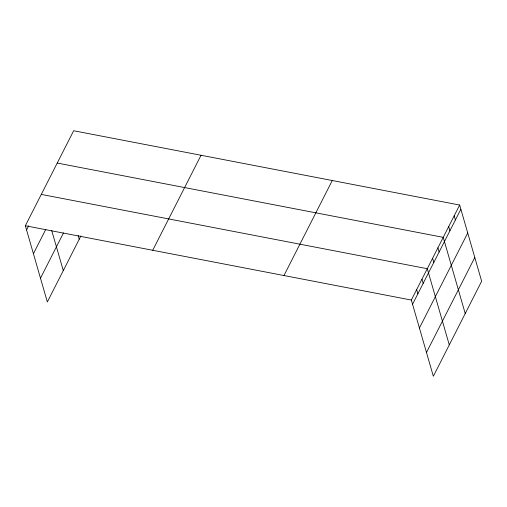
<?xml version="1.0" encoding="UTF-8"?>
<svg xmlns="http://www.w3.org/2000/svg" width="507" height="507" viewBox="0 0 507 507"><rect width="100%" height="100%" fill="white"/><g stroke="black" fill="none" stroke-linecap="round" stroke-linejoin="round"><path stroke-width="0.76" d="M80.936 235.882L47.341 301.957L25.35 225.754L73.661 130.743L459.659 205.043L481.65 281.246L433.339 376.257L411.348 300.055L459.659 205.043M26.56 229.944L28.684 225.767M33.418 253.709L45.82 229.322M40.484 278.191L63.514 232.903M152.727 250.274L201.038 155.262M283.971 275.535L332.275 180.524M412.559 304.244L460.863 209.233M419.416 328.01L467.727 232.998M426.482 352.492L474.793 257.48M57.234 163.051L443.232 237.346L465.223 313.548M41.289 194.403L427.287 268.704L449.284 344.899M25.35 225.754L411.348 300.055M454.183 215.811L455.387 220M448.708 226.578L449.918 230.767M437.915 247.803L439.125 251.985M432.604 258.253L433.815 262.436M421.976 279.154L423.187 283.343M416.659 289.605L417.869 293.794M78.154 235.533L79.225 239.247M51.714 230.514L63.286 270.599"/></g></svg>
